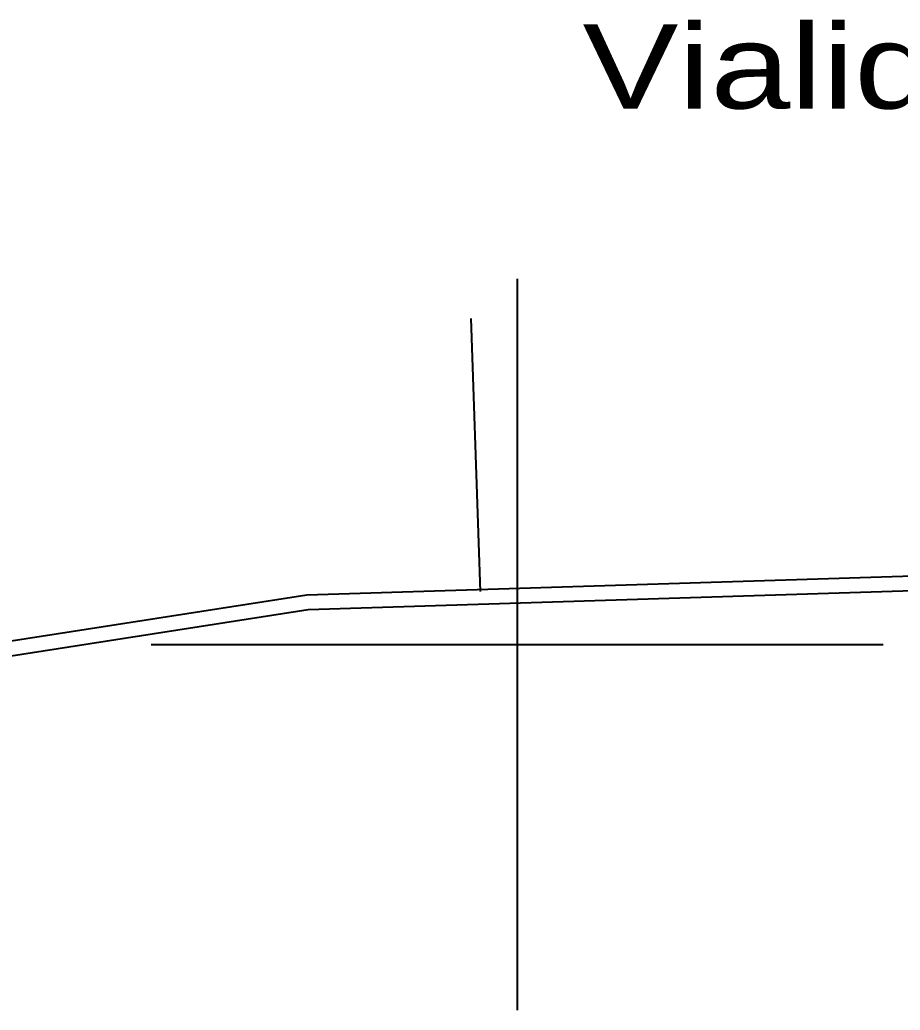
# Model space of a CAD drawing. Header units: millimetres. Extents: x 793 to 3159, y 750 to 2095.
# Drawn here: x 1221.96 to 1230.98, y 1072.13 to 1082.28 of the extents above; entities that cross this region are included whole.
import ezdxf

# ---------------------------------------------------------------- set-up
doc = ezdxf.new("R2010")
doc.units = ezdxf.units.MM
doc.linetypes.add('CONTINUA', pattern=[0])
for name, color, linetype in [('A-BANQUETA', 8, 'Continuous'), ('GUARNICIONES', 8, 'Continuous'), ('LINEAS DE PAVIEMENTOS', 9, 'Continuous'), ('poligono real existente', 210, 'Continuous'), ('RETUTM01', 8, 'Continuous'), ('VERTICES', 210, 'Continuous')]:
    doc.layers.add(name, color=color, linetype=linetype)
doc.styles.add('VERTICES', font='arial.ttf', dxfattribs={"height": 0.5})

# ---------------------------------------------------------------- blocks, each defined once
blk = doc.blocks.new('A$C6A1540C3')
at = {"layer": 'RETUTM01', "color": 8, "linetype": 'Continuous'}
for p, q in [((3.75, 7.5), (3.75, 0)), ((0, 3.75), (7.5, 3.75))]:
    blk.add_line(p, q, dxfattribs=at)

msp = doc.modelspace()

# ---------------------------------------------------------------- linework, layer by layer
at = {"layer": 'A-BANQUETA', "linetype": 'CONTINUA', "ltscale": 0.5}
for p, q in [((1237.51964, 1076.77584, 297.63758), (1224.9022, 1076.38319, 296.415)), ((1237.51964, 1076.77584, 297.63758), (1224.9022, 1076.38319, 296.415)), ((1237.57814, 1076.62711, 297.643), (1224.91656, 1076.23359, 296.41433)), ((1237.57814, 1076.62711, 297.643), (1224.91656, 1076.23359, 296.41433)), ((1224.9022, 1076.38319, 296.415), (1202.3229, 1072.86102, 294.771)), ((1224.9022, 1076.38319, 296.415), (1202.3229, 1072.86102, 294.771)), ((1224.91656, 1076.23359, 296.41433), (1202.35618, 1072.71442, 294.77049)), ((1224.91656, 1076.23359, 296.41433), (1202.35618, 1072.71442, 294.77049))]:
    msp.add_line(p, q, dxfattribs=at)
at = {"layer": 'Defpoints'}
msp.add_line((1226.68124, 1076.42085, 294.594), (1226.58777, 1079.21929, 294.59401), dxfattribs=at)
at = {"layer": 'GUARNICIONES'}
for p, q in [((1237.57814, 1076.62711, 297.643), (1224.91656, 1076.23359, 296.4159)), ((1224.91656, 1076.23359, 296.41433), (1202.35577, 1072.71433, 294.77171))]:
    msp.add_line(p, q, dxfattribs=at)
at = {"layer": 'LINEAS DE PAVIEMENTOS'}
for p, q in [((1237.57348, 1076.77704, 297.643), (1224.90262, 1076.38323, 296.415)), ((1224.90262, 1076.38323, 296.415), (1202.3229, 1072.86102, 294.771))]:
    msp.add_line(p, q, dxfattribs=at)

# ---------------------------------------------------------------- block references
at = {"layer": 'poligono real existente'}
msp.add_blockref('A$C6A1540C3', (1223.30715, 1072.1269), dxfattribs=at)

# ---------------------------------------------------------------- texts
at = {"layer": 'VERTICES', "color": 0, "style": 'VERTICES', "width": 1.221414}
msp.add_text('Vialidad Ppal', height=0.864, dxfattribs=at).set_placement((1227.72774, 1081.37225))

doc.saveas('drawing.dxf')
